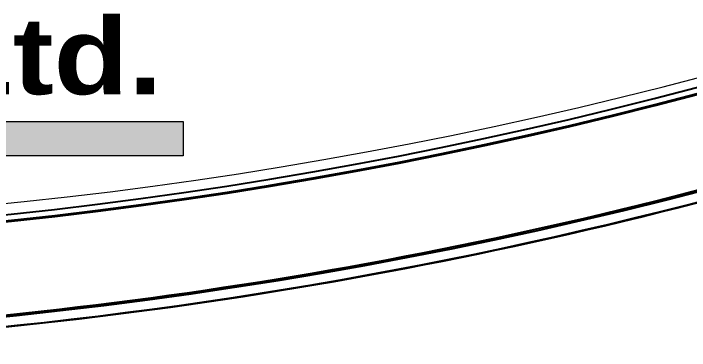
# Model space of a CAD drawing. Header units: millimetres. Extents: x 107 to 2900, y 85 to 3996.
# Drawn here: x 1103.42 to 1112.26, y 2955.96 to 2960.36 of the extents above; entities that cross this region are included whole.
import ezdxf
from ezdxf.lldxf.tags import DXFTag

# ---------------------------------------------------------------- set-up
doc = ezdxf.new("R2010")
doc.units = ezdxf.units.MM
doc.layers.add('ASHADE', color=7, linetype='Continuous')
doc.layers.add('DEFAULT_2', color=8, linetype='HIDDEN')
doc.styles.get("Standard").update_dxf_attribs({"font": 'BareunDotumPro1.ttf'})
tags = doc.linetypes.add('HIDDEN', pattern=[0.375, 0.25, -0.125]).pattern_tags.tags
tags[6:7] = [DXFTag(74, 4), DXFTag(75, 0), DXFTag(340, '0'), DXFTag(46, 1.0), DXFTag(50, 0.0), DXFTag(44, 0.0), DXFTag(45, 0.0)]
tags[4:5] = [DXFTag(74, 4), DXFTag(75, 0), DXFTag(340, '0'), DXFTag(46, 1.0), DXFTag(50, 0.0), DXFTag(44, 0.0), DXFTag(45, 0.0)]

# ---------------------------------------------------------------- blocks, each defined once
blk = doc.blocks.new('abcde')
at = {"layer": 'ASHADE', "lineweight": 5}
blk.add_hatch(color=5, dxfattribs=at).paths.add_polyline_path([(6745.16, 94.93), (6745.16, 103.27), (6891.57, 103.27), (6891.57, 94.93)])
at = {"layer": 'ASHADE', "color": 5, "lineweight": 5}
for p, q in [((6745.16, 103.27), (6891.57, 103.27)), ((6891.57, 94.93), (6745.16, 94.93))]:
    blk.add_line(p, q, dxfattribs=at)
at = {"layer": 'ASHADE', "lineweight": 5}
blk.add_line((6891.57, 103.27), (6891.57, 94.93), dxfattribs=at)
at = {"layer": 'ASHADE', "lineweight": 5, "insert": (6763.1, 128.35), "char_height": 18.5261, "width": 329.6254, "attachment_point": 1}
blk.add_mtext('{\\fArial Black|b0|i0|c0|p34;DSP Ltd.}', dxfattribs=at)

msp = doc.modelspace()

# ---------------------------------------------------------------- linework, layer by layer
at = {"color": 7, "linetype": 'Continuous'}
for radius, start, end in [(59.1624, 252.350132, 287.649868), (59.2531, 252.363752, 287.636248), (59.2405, 252.361852, 287.638148), (60.4835, 252.545467, 287.454533), (60.4624, 272.865984, 287.457603), (60.6121, 265.857352, 287.435859)]:
    msp.add_arc((1097.1577, 3016.5703), radius, start, end, dxfattribs=at)
at = {"color": 7, "lineweight": 20}
msp.add_open_spline([(1079.5359, 2960.3418), (1091.1357, 2956.6512), (1103.595, 2956.6512), (1115.1949, 2960.3418)], degree=3, dxfattribs=at)
at = {"layer": 'DEFAULT_2', "color": 8, "linetype": 'HIDDEN'}
msp.add_arc((1097.1577, 3016.5703), 60.6184, 272.876577, 287.434941, dxfattribs=at)

# ---------------------------------------------------------------- block references
at = {"color": 0, "xscale": 0.05400000000000001, "yscale": 0.05400000000000001, "zscale": 0.05400000000000001}
msp.add_blockref('abcde', (733.494, 2953.3722), dxfattribs=at)

doc.saveas('drawing.dxf')
